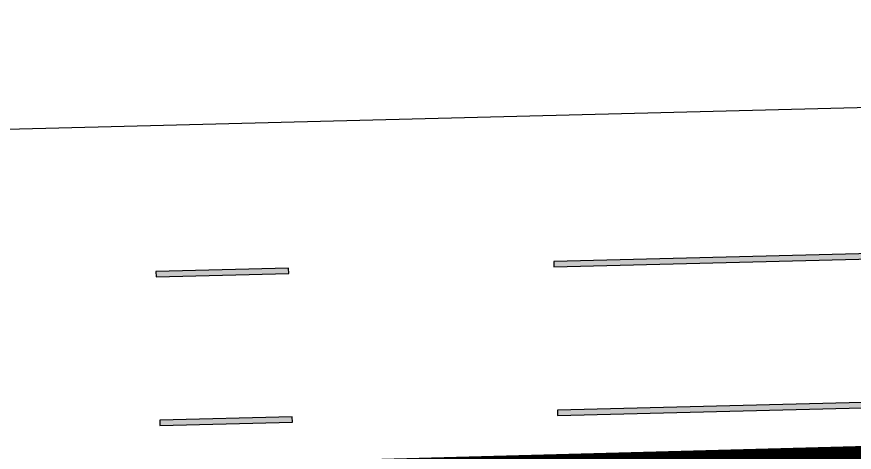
# Model space of a CAD drawing. Header units: metres. Extents: x 668617 to 675126, y 2286318 to 2293677.
# Drawn here: x 669838.84 to 669854.62, y 2287226.13 to 2287234.34 of the extents above; entities that cross this region are included whole.
import ezdxf

# ---------------------------------------------------------------- set-up
doc = ezdxf.new("R2010")
doc.units = ezdxf.units.M
doc.header["$MEASUREMENT"] = 0
doc.linetypes.add('DASHED2', pattern=[0.375, 0.25, -0.125])
for name, color, linetype in [('0_RUTA-ALTERNA', 6, 'Continuous'), ('DMTG-PB-BANQUETAS', 251, 'Continuous'), ('DMTG-SH-LINEA DISCONTINUA', 252, 'Continuous')]:
    doc.layers.add(name, color=color, linetype=linetype)

# ---------------------------------------------------------------- blocks, each defined once
blk = doc.blocks.new('*U77')
for points in [[(0, -0.05), (45, -0.05), (45, 0.05), (0, 0.05)], [(50, -0.05), (52.5, -0.05), (52.5, 0.05), (50, 0.05)]]:
    blk.add_hatch(color=252).paths.add_polyline_path(points)
for points in [[(0, -0.05), (45, -0.05), (45, 0.05), (0, 0.05)], [(50, -0.05), (52.5, -0.05), (52.5, 0.05), (50, 0.05)]]:
    blk.add_lwpolyline(points, close=True)
blk = doc.blocks.new('*U78')
for points in [[(0, -0.05), (44.993, -0.05), (44.993, 0.05), (0, 0.05)], [(49.993, -0.05), (52.493, -0.05), (52.493, 0.05), (49.993, 0.05)]]:
    blk.add_hatch(color=252).paths.add_polyline_path(points)
for points in [[(0, -0.05), (44.993, -0.05), (44.993, 0.05), (0, 0.05)], [(49.993, -0.05), (52.493, -0.05), (52.493, 0.05), (49.993, 0.05)]]:
    blk.add_lwpolyline(points, close=True)

msp = doc.modelspace()

# ---------------------------------------------------------------- linework, layer by layer
at = {"layer": '0_RUTA-ALTERNA', "color": 6, "linetype": 'DASHED2', "ltscale": 4, "const_width": 1.2}
msp.add_lwpolyline([(669850.95536, 2287455.23325), (669896.31719, 2287453.05772, -0.40580236), (669902.1018, 2287446.8717), (669903.52543, 2287334.33164, -0.45728577), (669898.71896, 2287330.06773), (669813.60485, 2287327.32339, 0.3889075), (669810.01947, 2287323.8185), (669811.68043, 2287228.76555, 0.31317351), (669814.68579, 2287224.59536), (669832.58613, 2287225.05746), (669904.5699, 2287226.98087, -0.40662773), (669908.97797, 2287222.90959), (669910.31495, 2287174.12224)], format="xyb", dxfattribs=at)
at = {"layer": 'DMTG-PB-BANQUETAS'}
msp.add_lwpolyline([(669815.27517, 2287321.00107), (669817.28222, 2287234.02088), (669817.37678, 2287233.55517), (669817.55555, 2287233.11584), (669817.81361, 2287232.71692), (669818.14107, 2287232.3725), (669818.52604, 2287232.09565), (669818.95556, 2287231.89347), (669819.4157, 2287231.77507), (669819.88949, 2287231.74458), (669899.55759, 2287233.76759), (669900.19738, 2287233.87287), (669900.8178, 2287234.0623), (669901.4078, 2287234.33095), (669901.95734, 2287234.6739)], dxfattribs=at)

# ---------------------------------------------------------------- block references
at = {"layer": 'DMTG-SH-LINEA DISCONTINUA', "rotation": 181.4409913435875}
for name, p in [('*U77', (669893.94335, 2287230.80714)), ('*U78', (669894.0063, 2287228.00784))]:
    msp.add_blockref(name, p, dxfattribs=at)

doc.saveas('drawing.dxf')
